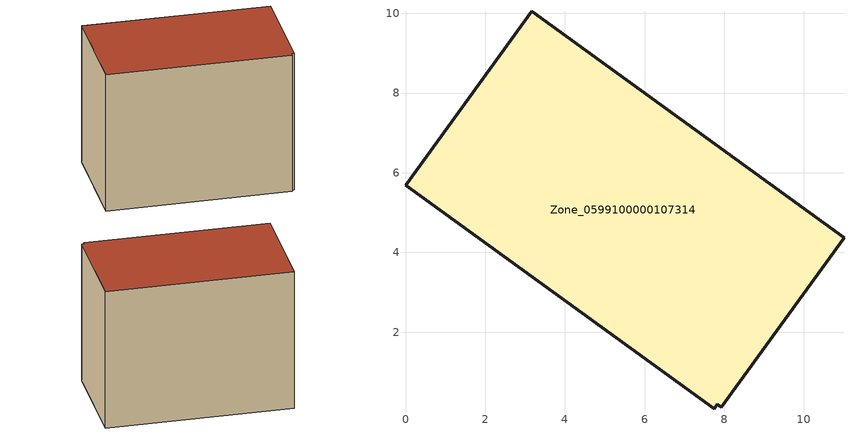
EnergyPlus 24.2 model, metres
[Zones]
Zone_0599100000107314
 floor ground (C_G): 7.93,0.12 7.83,0.19 7.75,0.07 0,5.69 3.17,10.06 11,4.37 z0
 wall outside (C_F): 11,4.37 3.17,10.06 0,5.69 7.75,0.07 7.83,0.19 7.93,0.12 11,4.37 z0:7.69
 roof outside (C_R): 7.83,0.19 7.93,0.12 11,4.37 3.17,10.06 0,5.69 7.75,0.07 z7.69
[BUILDING]
Pand.0599100000107314: North Axis=0; Terrain=City; Loads Convergence Tolerance Value=0.04; Temperature Convergence Tolerance Value=0.4; Solar Distribution=FullExterior; Maximum Number of Warmup Days=25; Minimum Number of Warmup Days=1
[Site:Location]
Rotterdam.The.Hague.AP_ZH_NLD Design_Conditions: Latitude=51.96; Longitude=4.45; Time Zone=1; Elevation=-4.5
[SITE:GROUNDTEMPERATURE:BUILDINGSURFACE]
18, 18, 18, 18, 18, 18, 18, 18, 18, 18, 18, 18
[MATERIAL] Thermal Absorptance=0.9; Solar Absorptance=0.7; Visible Absorptance=0.7
Name | Roughness | Thickness | Conductivity | Density | Specific Heat
G.TI.1975-1991 | MediumSmooth | 0.15 | 0.288461 | 540 | 1210
F.TI.1975-1991 | Rough | 0.3 | 0.230769 | 1920 | 840
R.TI.1975-1991 | MediumRough | 0.2 | 0.153846 | 1500 | 1000
[CONSTRUCTION]
C_G: G.TI.1975-1991
C_F: F.TI.1975-1991
C_R: R.TI.1975-1991
[ZONE]
Zone_0599100000107314: Type=1; Multiplier=1; Ceiling Height=Autocalculate; Volume=Autocalculate; Floor Area=autocalculate; Part of Total Floor Area=Yes
[ZONEINFILTRATION:DESIGNFLOWRATE]
Infil_Zone_0599100000107314: Zone or ZoneList or Space or SpaceList=Zone_0599100000107314; Schedule=AlwaysOn; Design Flow Rate Calculation Method=Flow/Area; Flow Rate per Floor Area=0.003; Constant Term Coefficient=1; Temperature Term Coefficient=0; Velocity Term Coefficient=0; Velocity Squared Term Coefficient=0
[HVACTEMPLATE:ZONE:IDEALLOADSAIRSYSTEM]
Zone_0599100000107314: Maximum Heating Supply Air Temperature=50; Minimum Cooling Supply Air Temperature=13; Maximum Heating Supply Air Humidity Ratio=0.0156; Minimum Cooling Supply Air Humidity Ratio=0.0077; Heating Limit=NoLimit; Cooling Limit=NoLimit; Dehumidification Control Type=ConstantSensibleHeatRatio; Cooling Sensible Heat Ratio=0.7; Dehumidification Setpoint=60; Humidification Control Type=None; Humidification Setpoint=30; Outdoor Air Method=None; Outdoor Air Flow Rate per Person=0.00944; Outdoor Air Flow Rate per Zone Floor Area=0; Outdoor Air Flow Rate per Zone=0; Demand Controlled Ventilation Type=None; Outdoor Air Economizer Type=NoEconomizer; Heat Recovery Type=None; Sensible Heat Recovery Effectiveness=0.7; Latent Heat Recovery Effectiveness=0.65
[ZONECONTROL:THERMOSTAT]
ThermostatControl_Zone_0599100000107314: Zone or ZoneList=Zone_0599100000107314; Control Type Schedule=DualSetpointControlType; Control 1=Thermostat_Zone_0599100000107314; Temperature Difference Between Cutout And Setpoint=0
[THERMOSTATSETPOINT:DUALSETPOINT]
Thermostat_Zone_0599100000107314: Heating Setpoint Temperature Schedule=HeatingSetpoint_Zone_0599100000107314; Cooling Setpoint Temperature Schedule=CoolingSetpoint_Zone_0599100000107314
[SCHEDULE:COMPACT]
HeatingSetpoint_Zone_0599100000107314: Through: 12/31, For: AllDays, Until: 24:00, 21
CoolingSetpoint_Zone_0599100000107314: Through: 12/31, For: AllDays, Until: 24:00, 24
DualSetpointControlType: Through: 12/31, For: AllDays, Until: 24:00, 4
AlwaysOn: Through: 12/31, For: AllDays, Until: 24:00, 1
